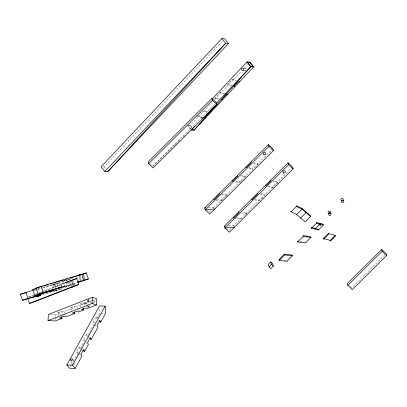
<?xml version="1.0" encoding="UTF-8"?>
<svg xmlns="http://www.w3.org/2000/svg" width="407" height="407" viewBox="0 0 407 407"><rect width="100%" height="100%" fill="white"/><g stroke="black" fill="none" stroke-linecap="round" stroke-linejoin="round"><path stroke-width="0.31" stroke-dasharray="2.04 1.53" d="M55.54 319.709L55.815 314.774L60.139 313.09L60.77 314.855M80.845 355.535L77.478 353.78L76.725 351.689L79.304 347.023L80.988 347.899M82.3 350.285L80.057 349.114L84.315 341.407L83.562 339.316L86.386 334.208L88.171 335.617M88.93 337.708L87.139 336.299L93.819 324.201L93.066 322.11L95.889 316.997L97.68 318.411M70.106 367.124L71.332 364.901M71.642 364.346L77.478 353.78M102.864 166.824L104.024 166.88L222.553 41.127M197.777 116.041L198.636 115.13M218.727 98.896L214.693 98.097L219.846 92.633L224.527 93.417M231.481 85.831L227.615 84.391L232.321 79.396L236.304 80.525M188.517 125.315L190.222 125.453L212.434 101.887M214.616 99.573L241.234 71.332M244.185 68.188L247.665 64.499M209.915 110.032L211.711 108.125M212.149 107.662L215.191 104.436M149.974 163.594L152.666 166.214L215.11 104.126M209.208 212.164L211.345 210.043M213.482 207.916L272.502 149.237M216.224 200.188L221.591 200.86L227.101 195.38L226.887 194.587L222.12 193.991M240.578 181.985L243.544 179.034M243.971 178.612L244.816 177.773M255.174 167.47L258.114 164.55L257.896 163.756L254.472 162.825M230.683 228.592L228.882 230.387L227.075 228.714M232.936 226.353L291.29 168.34M245.507 214.871L246.779 213.604L246.561 212.81L242.389 212.286M261.523 198.947L263.217 197.258M268.182 186.538L272.751 187.78L276.109 184.442M276.526 184.025L277.788 182.774L277.574 181.98L273.005 180.739M286.686 260.561L287.535 259.717M289.229 258.033L290.079 257.188M384.813 254.98L351.826 287.774L349.114 285.266M152.666 166.214L174.532 145.218M174.99 144.78L178.174 141.717M178.632 141.285L180.454 139.535M183.186 136.91L184.554 135.597M186.833 133.41L187.744 132.534M53.546 288.176L52.493 285.236L55.652 284.005L56.146 288.68M63.121 281.11L65.212 280.296M52.493 285.236L59.915 282.819L61.045 286.116M67.628 279.721L72.344 278.22L66.809 280.184L43.106 286.777M28.515 296.927L34.676 294.526M52.788 288.655L52.432 287.612L60.526 284.732M34.814 294.8L28.541 296.988M35.373 294.582L37.057 293.925M44.806 290.908L51.567 288.278L39.606 292.608L42.552 291.788M52.432 287.612L60.546 284.778M63.171 286.706L65.491 285.806L64.779 283.72M56.207 289.265L56.334 290.435L54.594 291.112L61.991 288.863L61.233 286.665M62.703 281.273L64.805 287.149L66.728 286.401L66.387 283.186M64.805 287.149L72.202 284.88M58.786 315.583L57.733 312.637L61.543 311.157L63.945 311.604L72.965 308.094L73.596 309.859M71.612 310.587L70.559 307.641L74.369 306.161L76.77 306.608L82.514 304.375L82.936 306.222M80.815 307L80.113 303.922L83.593 302.569L84.295 305.647M87.129 302.579L85.994 303.017L87.123 307.941M89.398 301.694L91.667 300.809M92.231 300.59L95.635 299.262M42.837 287.998L54.38 284.783L59.915 282.819M54.904 290.115L72.202 285.048M72.756 284.854L74.415 284.264L73.285 280.967M42.476 294.714L56.456 290.827L61.991 288.863M62.999 281.181L67.389 279.812L67.806 280.988M63.116 286.513L72.934 283.537M73.545 283.358L76.572 282.453M63.365 286.706L72.99 283.842M73.591 283.664L76.602 282.768M52.783 283.664L53.989 283.328M63.634 280.642L64.84 280.306M37.429 289.077L40.466 288.232M42.893 287.556L55.652 284.005M34.325 290.364L36.757 289.687M37.368 289.519L42.226 288.166M35.801 294.088L36.976 293.762M62.439 287.596L66.728 286.401M72.756 284.722L74.415 284.264M50.295 292.114L56.334 290.435M208.308 207.636L214.336 207.066L214.586 207.992M228.586 225.804L234.01 225.29M101.114 313.329L104.268 313.431M49.623 314.499L55.815 314.774M187.958 125.264L190.262 125.417L191.768 127.299M244.531 68.295L245.665 68.381M244.286 70.726L245.421 70.818M227.615 84.391L231.598 85.516M214.693 98.097L218.798 98.764M240.679 175.539L245.452 176.134L245.665 176.928L240.298 176.256M235.765 181.09L239.937 181.614L240.155 182.407L234.788 181.736M260.948 193.834L265.125 194.358M259.971 194.48L265.339 195.151M221.739 194.709L227.101 195.38M254.843 199.242L259.61 199.837L259.829 200.631M254.461 199.959L259.228 200.554M216.605 199.471L221.377 200.066L221.591 200.86M241.412 212.932L246.779 213.604M236.279 217.694L241.051 218.289L241.265 219.083L234.111 218.188M299.883 241.432L301.668 241.656M304.054 241.956L305.245 242.104M280.723 259.814L281.919 259.961M284.3 260.261L286.09 260.485M89.693 299.918L94.032 300.732M89.265 302.33L92.364 302.91M80.113 303.922L82.514 304.375M70.559 307.641L72.965 308.094M57.733 312.637L60.139 313.09M219.846 92.633L224.455 93.544M207.758 111.93L202.498 111.03L207.687 112.062M202.605 117.394L197.349 116.499L202.538 117.526M253.546 163.309L258.114 164.55M248.865 167.679L252.859 168.763L253.078 169.561L248.509 168.315M273.219 181.532L277.788 182.774M268.539 185.897L272.532 186.986L272.751 187.78M232.321 79.396L236.187 80.84M81.548 348.194L83.231 349.069M76.725 351.689L78.409 352.569M78.968 352.859L80.652 353.739M86.101 303.281L88.411 304.894M87.739 306.827L88.385 307.285A1.445 0.661 -79.4 0 1 88.227 305.769M93.066 322.11L94.409 323.168M94.714 324.908L96.505 326.317M83.562 339.316L84.905 340.374M86.106 342.816L87.001 343.523M207.402 210.49L208.308 211.325M190.222 125.453L191.778 127.279M190.893 129.345L187.775 125.682L191.193 129.894M104.024 166.88L105.866 169.287M95.889 316.997L96.642 319.088L99.847 313.288L99.598 308.399M86.386 334.208L87.139 336.299M79.304 347.023L80.057 349.114M73.214 360.246L73.606 361.324M70.955 361.177L72.319 364.952M68.02 281.578L69.49 285.689M76.77 306.608L78.246 310.729M74.369 306.161L75.417 309.101M57.178 283.776L58.232 286.711M63.945 311.604L64.576 313.37M64.789 313.96L65.42 315.725M61.543 311.157L63.227 315.863M69.877 281.608L71.388 285.999M66.809 280.184L67.186 281.283M67.374 281.832L68.88 286.228M61.213 284.783L61.569 285.826M61.299 285.078L62.012 287.159M57.555 285.617L58.089 287.179M55.377 286.793L56.09 288.873M54.38 284.783L55.515 288.08M55.703 288.629L56.456 290.827M38.502 288.237L40.008 292.633M32.947 296.774L34.264 300.62M77.137 276.546L77.981 280.23M69.312 279.065L69.399 279.868M69.612 281.878L69.994 285.495M66.092 280.372L66.173 281.176M58.918 283.099L59.29 286.604M59.554 289.128L59.595 289.53M88.945 305.759A0.656 0.499 -55.2 0 1 88.019 306.206M87.332 306.257A1.328 1.007 -55.2 0 0 88.619 306.817A1.328 1.007 -55.2 0 0 89.54 305.235A1.445 0.661 -79.4 0 1 89.311 306.761M74.308 363.782A1.221 0.722 -19.8 0 1 73.779 365.13M244.683 68.859A1.221 1.094 -85.5 0 1 246.632 69.714M245.742 70.798A1.221 1.094 -85.5 0 1 244.704 70.401M94.144 302.711A1.221 0.56 -79.4 0 0 94.088 300.748A1.221 0.56 -79.4 0 0 93.223 302.355A1.221 0.56 -79.4 0 0 94.144 302.711"/><path stroke-width="0.61" d="M319.917 224.094L319.922 223.825L320.192 224.15M61.401 316.621L62.032 318.386L55.474 320.94L48.046 320.614L48.387 314.448L92.42 297.293L96.769 298.824L96.428 304.991L87.266 308.562L84.86 308.109L81.38 309.462L83.786 309.915L83.364 308.068M48.046 320.614L92.084 303.464L92.42 297.293M100.671 322.268L99.919 320.177L97.095 325.285L97.848 327.376L91.168 339.474L90.41 337.383L87.586 342.491L88.344 344.581L84.544 351.455L83.791 349.364L81.212 354.034L81.965 356.125L75.173 368.416L69.49 368.233L66.824 365.038L99.471 305.952L105.154 306.135L105.535 313.466L100.671 322.268L98.881 320.853M66.824 365.038L72.512 365.216L105.154 306.135M194.032 130.128L250.839 66.616L253.678 66.845L194.032 130.128L191.193 129.894M107.707 171.693L225.671 43.305L228.485 43.58L107.707 171.693L104.838 171.489L101.114 166.733L221.881 38.584L224.735 38.813L228.485 43.58M104.838 171.489L225.671 43.305L221.881 38.584M212.184 98.901L246.993 61.961L249.842 62.19L253.658 66.89L250.839 66.616L246.947 62.042L249.781 62.266L253.678 66.845M194.678 126.195L191.28 129.802L194.119 130.026M216.448 103.103L250.839 66.616L246.993 61.961M211.925 98.428L148.184 161.844L148.641 163.721L153.068 167.994L216.895 104.538L216.458 102.788L211.925 98.428L212.423 100.28L216.895 104.538L205.962 115.039M148.641 163.721L212.423 100.28M204.69 207.982L268.427 144.612L272.944 148.799L273.448 150.641L209.712 214.006L205.194 209.824L204.69 207.982L205.896 207.865M268.427 144.612L268.93 146.459L205.194 209.824L214.835 208.913M224.364 226.2L288.1 162.836L292.618 167.023L293.121 168.864L229.385 232.229L224.868 228.047L224.364 226.2L225.57 226.089M288.1 162.836L288.604 164.682L224.868 228.047L234.508 227.137M291.015 211.864L296.408 206.502L296.174 205.632L301.811 208.257L310.348 215.588L310.582 216.458L305.189 221.82L296.652 214.489L291.015 211.864L290.781 210.994L291.911 211.518M296.652 214.489L302.045 209.127L301.811 208.257M300.595 218.142L305.988 212.78L305.754 211.91M270.803 261.894L268.35 264.331L269.027 266.824L270.914 268.574L273.367 266.137L272.69 263.644L270.803 261.894L271.479 264.387L273.367 266.137M269.027 266.824L271.479 264.387M284.447 254.11L278.937 259.59L279.151 260.383L286.899 261.355L292.414 255.876L292.195 255.082L284.447 254.11L284.666 254.904L279.151 260.383M298.692 241.285L297.497 241.137L297.715 241.931L303.225 236.452L310.973 237.418L310.76 236.625L303.012 235.658L303.225 236.452M311.538 228.185L316.575 223.178L323.423 225.046L318.386 230.052L311.538 228.185L311.324 227.391L318.172 229.258L318.386 230.052M318.951 224.786L319.037 225.066L319.922 223.825M310.973 237.418L305.464 242.903L297.715 241.931M323.326 238.512L328.363 233.506L335.215 235.368L335.429 236.162L330.392 241.173L330.179 240.379L323.326 238.512L323.545 239.306L328.581 234.3L328.363 233.506M330.179 240.379L335.215 235.368M381.634 249.466L347.308 283.593L347.807 285.434L352.325 289.621L386.65 255.494L386.151 253.653L381.634 249.466L382.132 251.312L386.65 255.494M347.807 285.434L382.132 251.312M201.862 118.976L203.688 117.226M314.855 228.724L317.48 226.618L319.892 223.713L320.691 226.017M71.764 287.098L72.884 286.681M77.528 275.722L78.409 275.381M78.587 275.31L79.828 274.827L80.21 281.374L78.403 282.076L88.35 278.953L86.274 272.909L78.861 275.341M61.035 284.264L76.608 278.525L78.678 284.564L34.641 301.719L29.467 303.403L27.768 298.463M65.741 282.753L68.6 281.644M72.034 280.306L76.608 278.525M36.335 295.65L36.691 296.693L40.502 295.207M49.517 291.697L53.327 290.216M61.925 286.864L58.445 288.222L61.416 287.337M29.467 303.403L73.504 286.253L78.678 284.564M74.435 312.215L74.857 313.39L65.842 316.905L63.436 316.453L59.631 317.938L62.032 318.386M83.786 309.915L78.663 311.91L76.262 311.457L72.451 312.942L74.857 313.39M60.958 287.423L38.1 294.225L36.03 288.181L41.158 286.335L79.828 274.827M86.274 272.909L79.34 275.29M38.1 294.225L62.632 286.604M88.35 278.953L77.803 282.407M71.408 280.494L70.996 280.642M53.083 290.623L34.849 295.696L32.779 289.652L36.65 288.278M40.654 295.223L22.421 300.295L20.35 294.251L33.176 290.262M34.849 295.696L40.385 293.732L54.477 289.809M22.421 300.295L27.956 298.331L41.845 294.47M70.584 280.718L69.775 281.018L70.645 280.759M72.955 286.721L74.074 286.309L71.795 287.098M70.813 280.642L71.383 280.448M77.62 275.732L78.241 275.534M36.03 288.181L42.643 286.213M43.849 285.856L48.062 284.6M50.468 283.888L52.269 283.348M54.675 282.631L63.1 280.128M65.507 279.411L67.308 278.871M69.714 278.159L78.139 275.651M77.788 282.092L80.21 281.374M32.779 289.652L36.421 288.639M20.35 294.251L25.819 292.73M36.691 296.693L39.637 295.874L39.276 294.831M319.037 225.066L319.297 225.066M239.616 81.761L238.395 81.665L233.689 86.655L234.91 86.752M227.986 94.098L226.76 94.002L221.612 99.466L222.833 99.562M210.638 112.5L209.417 112.403L204.263 117.867L205.489 117.964M284.666 254.904L292.414 255.876M92.084 303.464L96.428 304.991M296.408 206.502L302.045 209.127L310.582 216.458M82.865 350.575L84.544 351.455M89.825 338.415L91.168 339.474M268.93 146.459L273.448 150.641M288.604 164.682L293.121 168.864M72.512 365.216L75.173 368.416M71.429 280.214L73.504 286.253M41.158 286.335L43.234 292.379M25.885 292.287L27.956 298.331M329.314 212.332L329.563 213.253M323.423 225.046L323.209 224.252L316.361 222.385L316.575 223.178M270.721 180.113L270.94 180.912L265.903 185.918L265.685 185.124M251.048 161.894L251.267 162.688L246.23 167.694L246.011 166.901M257.372 193.386L257.59 194.18L252.075 199.659L251.862 198.865M237.698 175.163L237.917 175.956L232.402 181.441L232.188 180.642M238.812 211.838L239.026 212.632L233.516 218.116L233.297 217.323M219.139 193.62L219.353 194.414L213.843 199.893L213.624 199.099M81.975 274.354L83.384 280.499M83.781 273.652L84.168 280.194M84.742 304.09A0.743 0.341 -79.4 0 1 84.595 303.363A0.743 0.341 -79.4 0 1 84.966 302.666M85.16 302.467A0.743 0.341 -79.4 0 1 85.307 303.195A0.743 0.341 -79.4 0 1 84.936 303.892M329.009 213.472A1.221 1.165 -15.2 0 1 328.276 211.742A1.221 1.165 -15.2 0 1 330.23 211.533A1.221 1.165 -15.2 0 1 329.823 213.385M88.563 301.663A1.221 0.56 -79.4 0 0 88.507 299.705A1.221 0.56 -79.4 0 0 87.642 301.307A1.221 0.56 -79.4 0 0 88.563 301.663M264.143 154.808A1.221 1.165 -15.2 0 0 265.695 153.393A1.221 1.165 -15.2 0 0 263.675 152.844A1.221 1.165 -15.2 0 0 264.143 154.808M71.306 360.429A1.221 0.722 -19.8 0 0 72.853 359.233A1.221 0.722 -19.8 0 0 70.93 359.233A1.221 0.722 -19.8 0 0 71.306 360.429M283.821 173.031A1.221 1.165 -15.2 0 0 285.368 171.617A1.221 1.165 -15.2 0 0 283.353 171.062A1.221 1.165 -15.2 0 0 283.821 173.031M342.262 202.569A1.221 1.165 -15.2 0 0 343.808 201.155A1.221 1.165 -15.2 0 0 341.794 200.605A1.221 1.165 -15.2 0 0 342.262 202.569M341.758 200.727A1.221 1.165 -15.2 0 0 343.31 199.313A1.221 1.165 -15.2 0 0 341.29 198.758A1.221 1.165 -15.2 0 0 341.758 200.727M329.456 215.298A1.221 1.165 -15.2 0 0 331.003 213.889A1.221 1.165 -15.2 0 0 328.988 213.334A1.221 1.165 -15.2 0 0 329.456 215.298M243.59 70.08A1.221 1.094 -85.5 0 0 242.826 68.157A1.221 1.094 -85.5 0 0 241.702 69.887A1.221 1.094 -85.5 0 0 243.59 70.08"/></g></svg>
